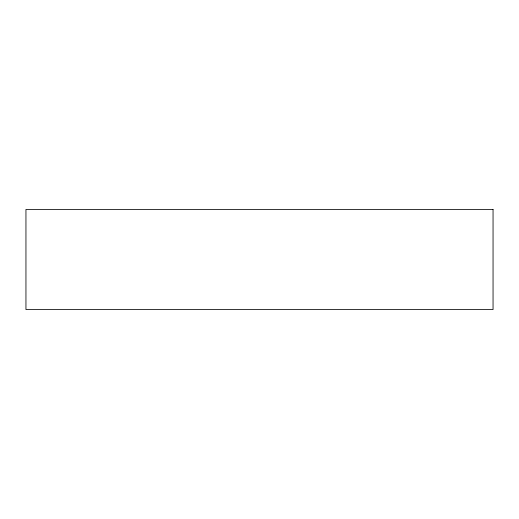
<?xml version="1.0" encoding="UTF-8"?>
<svg xmlns="http://www.w3.org/2000/svg" width="519" height="519" viewBox="0 0 519 519"><rect width="100%" height="100%" fill="white"/><g stroke="black" fill="none" stroke-linecap="round" stroke-linejoin="round"><path stroke-width="0.78" d="M493.05 209.455L25.95 209.455L25.95 309.545L493.05 309.545L493.05 209.455"/></g></svg>
